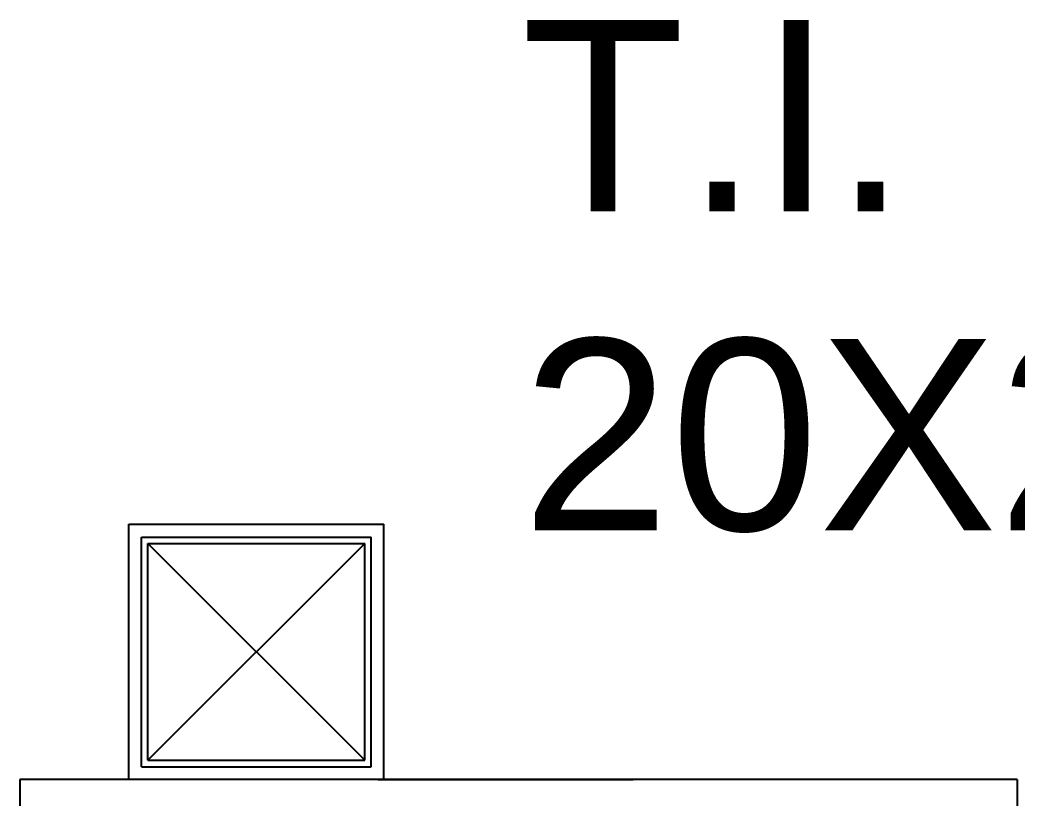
# Model space of a CAD drawing. Header units: metres. Extents: x 4626 to 5839, y 1264 to 1407.
# Drawn here: x 5813.248 to 5814.03, y 1295.963 to 1296.573 of the extents above; entities that cross this region are included whole.
import ezdxf

# ---------------------------------------------------------------- set-up
doc = ezdxf.new("R2010")
doc.units = ezdxf.units.M
doc.layers.get('0').update_dxf_attribs({"lineweight": 9})
doc.layers.add('AMR_IS_Cloaca Primaria', color=7, linetype='Continuous', lineweight=25, true_color=0xa50000)
doc.layers.add('AMR_IS_Referencias', color=2, linetype='Continuous', lineweight=9)
doc.styles.get("Standard").update_dxf_attribs({"font": 'arial.ttf'})

# ---------------------------------------------------------------- blocks, each defined once
blk = doc.blocks.new('pbp')
for p, q in [((4949.27826, 841.51162), (4949.07826, 841.51162)), ((4949.07826, 841.31162), (4949.07826, 841.51162)), ((4949.27826, 841.31162), (4949.27826, 841.51162)), ((4949.26826, 841.50162), (4949.08826, 841.50162)), ((4949.08826, 841.32162), (4949.08826, 841.50162)), ((4949.26826, 841.32162), (4949.26826, 841.50162)), ((4949.26326, 841.32662), (4949.09326, 841.49662)), ((4949.09326, 841.32662), (4949.26326, 841.49662)), ((4949.26326, 841.49662), (4949.09326, 841.49662)), ((4949.09326, 841.32662), (4949.09326, 841.49662)), ((4949.26326, 841.32662), (4949.26326, 841.49662)), ((4949.26826, 841.32162), (4949.08826, 841.32162)), ((4949.26326, 841.32662), (4949.09326, 841.32662)), ((4948.5822, 841.31162), (4948.5822, 840.54202)), ((4949.08303, 841.31162), (4948.88303, 841.31162)), ((4949.36351, 841.31162), (4949.36351, 840.54202))]:
    blk.add_line(p, q)
blk.add_lwpolyline([(4948.5822, 841.31162), (4949.36351, 841.31162)])

msp = doc.modelspace()

# ---------------------------------------------------------------- block references
at = {"layer": 'AMR_IS_Cloaca Primaria', "xscale": -1, "rotation": 4.375531137412735e-07}
msp.add_blockref('pbp', (10762.61183, 454.66593), dxfattribs=at)

# ---------------------------------------------------------------- texts
at = {"layer": 'AMR_IS_Referencias', "insert": (5814.6603, 1296.37176), "char_height": 0.15, "attachment_point": 6}
msp.add_mtext_dynamic_manual_height_columns('\\pxql;T.I.\\P20X20', width=1.0190146, gutter_width=12.5, heights=[0], dxfattribs=at)

doc.saveas('drawing.dxf')
